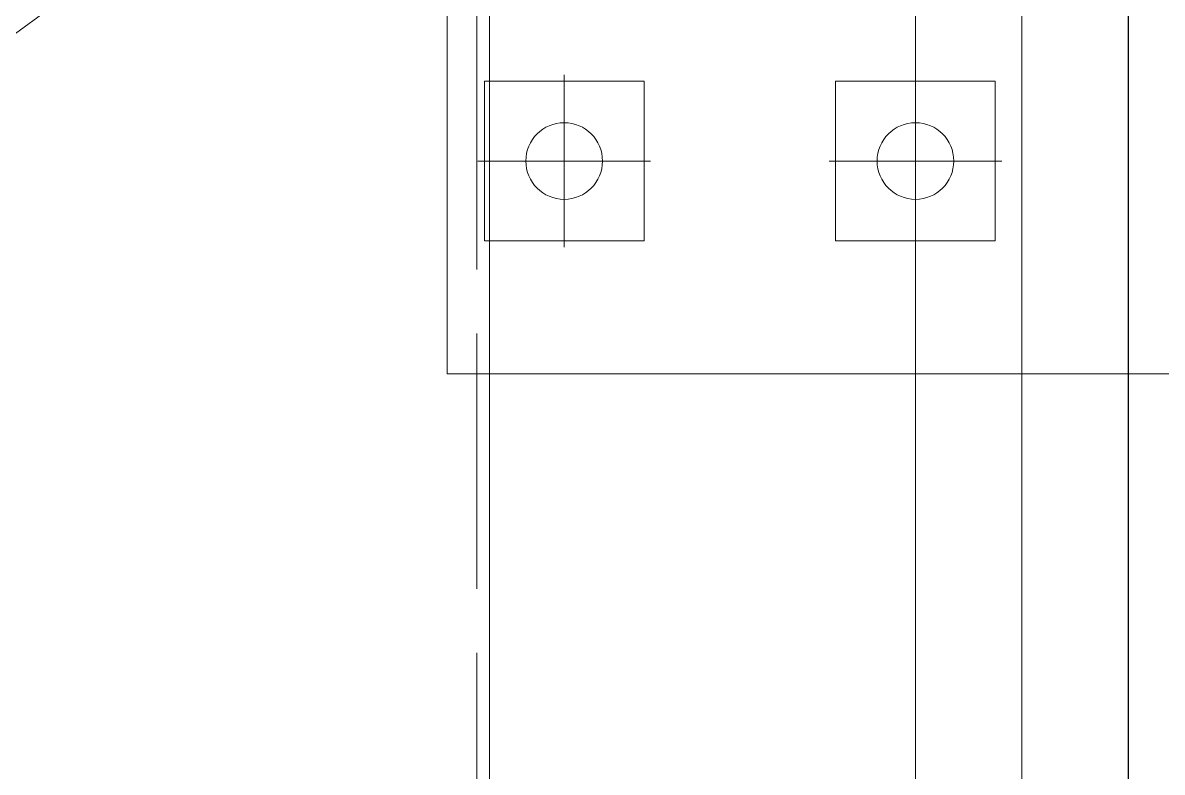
# Model space of a CAD drawing. Header units: millimetres. Extents: x 163705 to 1616509, y 81827 to 302547.
# Drawn here: x 206009 to 206544, y 147673 to 148025 of the extents above; entities that cross this region are included whole.
import ezdxf

# ---------------------------------------------------------------- set-up
doc = ezdxf.new("R2010")
doc.units = ezdxf.units.MM
doc.header["$LTSCALE"] = 10
doc.linetypes.add('ACAD_ISO02W100', pattern=[15, 12, -3])
doc.linetypes.add('CENTER2', pattern=[28.575, 19.05, -3.175, 3.175, -3.175])
for name, color, linetype, lineweight in [('1-中心线', 1, 'CENTER2', 0), ('1-护栏', 4, 'Continuous', 18), ('1-虚线', 8, 'ACAD_ISO02W100', 0), ('1-设备轮廓', 2, 'Continuous', 18), ('1-钢构', 6, 'Continuous', 0)]:
    doc.layers.add(name, color=color, linetype=linetype, lineweight=lineweight)

# ---------------------------------------------------------------- blocks, each defined once
blk = doc.blocks.new('G$CFEC4C302')
for p, q in [((55, 59.5), (55, 140.5)), ((220, 59.5), (220, 140.5)), ((14.5, 100), (95.5, 100)), ((179.5, 100), (260.5, 100))]:
    blk.add_line(p, q)
for points in [[(0, 0), (0, 900), (440, 900), (440, 0)], [(17.5, 62.5), (17.5, 137.5), (92.5, 137.5), (92.5, 62.5)], [(182.5, 62.5), (182.5, 137.5), (257.5, 137.5), (257.5, 62.5)]]:
    blk.add_lwpolyline(points, close=True)
for centre in [(55, 100), (220, 100)]:
    blk.add_circle(centre, 18)
blk = doc.blocks.new('A$C2f6614b9')
at = {"layer": '1-钢构'}
blk.add_blockref('G$CFEC4C302', (6080, 5250), dxfattribs=at)
blk = doc.blocks.new('A$Cf51e8010')
at = {"layer": '1-护栏'}
blk.add_line((7053, 8500), (7053, 50), dxfattribs=at)
blk = doc.blocks.new('G$CFDCBCB0A')
blk.add_lwpolyline([(250, 0), (250, 5000), (4250, 5000), (4250, 0)], close=True)
at = {"layer": '1-虚线'}
blk.add_line((3398.5, 4373.5), (4244, 4994), dxfattribs=at)
blk.add_lwpolyline([(256, 6), (256, 4994), (4244, 4994), (4244, 6)], close=True, dxfattribs=at)
blk = doc.blocks.new('A$C5a2f2e4f')
blk.add_lwpolyline([(3, 12600.13), (3, 600.13), (7103, 600.13), (7103, 18000.13), (3, 18000.13), (3, 12600.13)], close=True)
at = {"layer": '1-中心线'}
blk.add_line((7003, 19127.38), (7003, 0), dxfattribs=at)
at = {"layer": '1-护栏'}
blk.add_lwpolyline([(53, 12550.13), (53, 650.13), (7053, 650.13), (7053, 17950.13), (53, 17950.13), (53, 12550.13)], close=True, dxfattribs=at)
at = {"layer": '1-设备轮廓'}
blk.add_blockref('G$CFDCBCB0A', (2553, 2125.13), dxfattribs=at)
blk = doc.blocks.new('A$Caa9cde6e')
blk.add_lwpolyline([(3, 0), (7103, 0), (7103, 12000), (3, 12000)], close=True)
at = {"layer": '1-护栏'}
blk.add_lwpolyline([(53, 50), (7053, 50), (7053, 11950), (53, 11950)], close=True, dxfattribs=at)

msp = doc.modelspace()

# ---------------------------------------------------------------- linework, layer by layer
at = {"layer": '1-中心线'}
msp.add_line((206427.833, 161286.876), (206427.833, 140759.499), dxfattribs=at)

# ---------------------------------------------------------------- block references
for name, p in [('A$C5a2f2e4f', (199424.833, 141059.499)), ('A$Cf51e8010', (199424.833, 141759.632)), ('A$Caa9cde6e', (199424.833, 141659.632)), ('A$C2f6614b9', (200127.833, 142609.632))]:
    msp.add_blockref(name, p)

doc.saveas('drawing.dxf')
